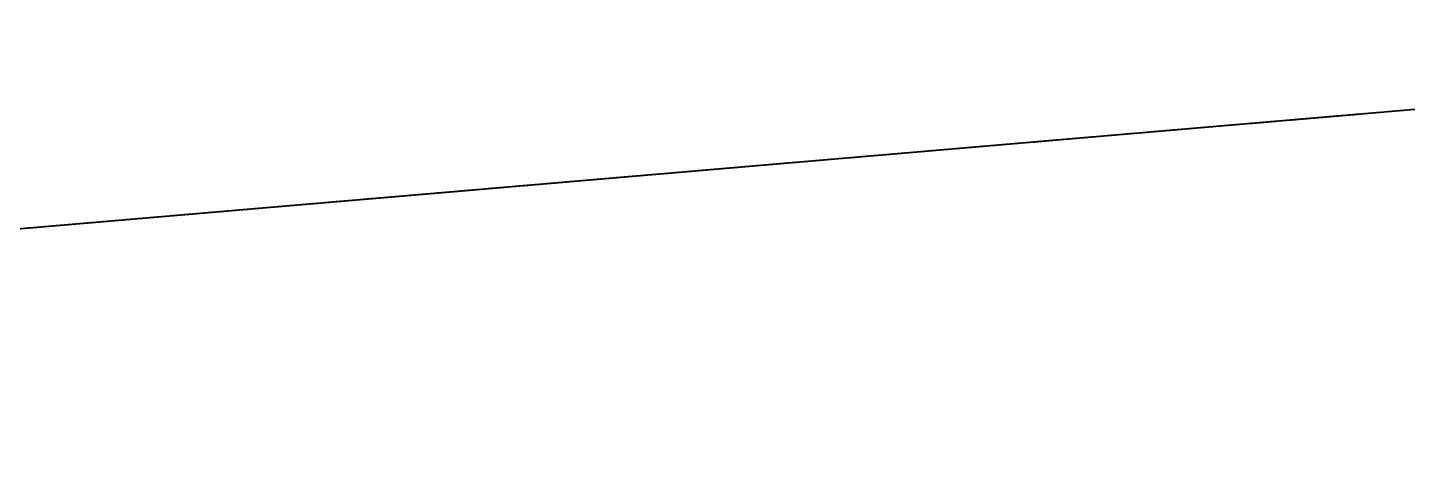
# Model space of a CAD drawing. Header units: millimetres. Extents: x 235072 to 246269, y 20126 to 21085.
# Drawn here: x 243419 to 244653, y 20643 to 21020 of the extents above; entities that cross this region are included whole.
import ezdxf

# ---------------------------------------------------------------- set-up
doc = ezdxf.new("R2010")
doc.units = ezdxf.units.MM
doc.header["$MEASUREMENT"] = 0
doc.linetypes.add('CENTER2', pattern=[1.125, 0.75, -0.125, 0.125, -0.125])
doc.linetypes.add('HIDDEN2', pattern=[0.1875, 0.125, -0.0625])
for name, color, linetype in [('Section 3-150-SL-B4-094', 14, 'Continuous'), ('Section 3-150-SL-B4-095', 14, 'Continuous'), ('Section 3-150-SL-B4-216', 85, 'Continuous'), ('Section 3-300-CEN-D3-231', 70, 'Continuous'), ('Section 3-300-FA-D4-030', 50, 'Continuous'), ('Section 3-300-FA-D4-234', 50, 'Continuous'), ('Section 3-A-FLOR', 192, 'Continuous'), ('Section 3-CENTER', 1, 'CENTER2'), ('Section 3-HIDDEN', 7, 'HIDDEN2'), ('Section 3-RE', 5, 'Continuous')]:
    doc.layers.add(name, color=color, linetype=linetype)

# ---------------------------------------------------------------- blocks, each defined once
blk = doc.blocks.new('*U176')
at = {"layer": 'Section 3-300-CEN-D3-231', "color": 0, "linetype": 'ByBlock', "lineweight": -2}
for p in [(242827.3, 20790.5, 24504.9), (244097.6, 20899.3, 24346.9)]:
    blk.add_line(p, (244097.3, 20899.2, 24506.7), dxfattribs=at)
at = {"layer": 'Section 3-HIDDEN'}
for p, q in [((244097.6, 20899.3, 24344.8), (241108.9, 20643.4, 24340.5)), ((241109.1, 20643.4, 24178.6), (244097.8, 20899.3, 24182.8)), ((244097.3, 20899.2, 24506.7), (244097.6, 20899.3, 24346.9))]:
    blk.add_line(p, q, dxfattribs=at)
blk = doc.blocks.new('*U188')
at = {"layer": 'Section 3-HIDDEN'}
for p, q in [((241519.6, 20678.5, 24397.7), (243557.2, 20853, 24397.7)), ((243557.2, 20853, 24288.1), (241519.6, 20678.5, 24288.1)), ((243557.2, 20853, 24397.7), (243557.2, 20853, 24178.6)), ((242690.8, 20778.8, 24178.6), (242723.6, 20781.6, 24178.6)), ((241519.6, 20678.5, 24178.6), (241519.6, 20678.5, 24397.7))]:
    blk.add_line(p, q, dxfattribs=at)
blk = doc.blocks.new('*U247')
at = {"layer": 'Section 3-150-SL-B4-216', "color": 0, "linetype": 'ByBlock', "lineweight": -2}
for p, q in [((242942.8, 20800.4, 24082.6), (244521.7, 20935.6, 24082.6)), ((242942.8, 20800.4, 24022.2), (244521.7, 20935.6, 24022.2)), ((242521.6, 20764.3, 24082.6), (242909.5, 20797.5, 24082.6)), ((242521.6, 20764.3, 24022.2), (242909.5, 20797.5, 24022.2))]:
    blk.add_line(p, q, dxfattribs=at)
at = {"layer": 'Section 3-CENTER'}
for p, q in [((244521.7, 20935.6, 24052.4), (242942.8, 20800.4, 24052.4)), ((242909.5, 20797.5, 24052.4), (242521.6, 20764.3, 24052.4))]:
    blk.add_line(p, q, dxfattribs=at)
at = {"layer": 'Section 3-HIDDEN'}
for p, q in [((244540.7, 20937.2, 24052.4), (244521.7, 20935.6, 24052.4)), ((242909.5, 20797.5, 24082.6), (242942.8, 20800.4, 24082.6)), ((242909.5, 20797.5, 24022.2), (242942.8, 20800.4, 24022.2)), ((242942.8, 20800.4, 24052.4), (242909.5, 20797.5, 24052.4)), ((242521.6, 20764.3, 24052.4), (242510.5, 20763.4, 24052.4))]:
    blk.add_line(p, q, dxfattribs=at)
blk = doc.blocks.new('*U262')
at = {"layer": 'Section 3-150-SL-B4-216', "color": 0, "linetype": 'ByBlock', "lineweight": -2}
for p, q in [((245513.3, 21020.5, 24346.9), (242827, 20790.5, 24346.9)), ((245377.5, 21008.8, 24178.6), (242956.2, 20801.5, 24178.6))]:
    blk.add_line(p, q, dxfattribs=at)
at = {"layer": 'Section 3-HIDDEN'}
blk.add_line((242723.6, 20781.6, 24262.7), (245296.3, 21001.9, 24262.7), dxfattribs=at)
blk = doc.blocks.new('*U275')
at = {"layer": 'Section 3-A-FLOR', "color": 0, "linetype": 'ByBlock', "lineweight": -2}
for p, q in [((243589.7, 20855.8, 21625), (242792.6, 20787.5, 21625)), ((243589.7, 20855.8, 22000), (242792.6, 20787.5, 22000)), ((243589.7, 20855.8, 21625), (243589.7, 20855.8, 22000)), ((242792.1, 20787.5, 22000), (242792.1, 20787.5, 22000)), ((242792.1, 20787.5, 22000), (242792.3, 20787.5, 22000)), ((242792.5, 20787.5, 22000), (242792.6, 20787.5, 22000)), ((242792.6, 20787.5, 22000), (242792.6, 20787.5, 21625))]:
    blk.add_line(p, q, dxfattribs=at)
blk = doc.blocks.new('*U291')
at = {"layer": 'Section 3-RE', "color": 0, "linetype": 'ByBlock', "lineweight": -2}
for p, q in [((242989.9, 20804.4, 24265.9), (245296.3, 21001.9, 24265.9)), ((242989.9, 20804.4, 24205.6), (245296.3, 21001.9, 24205.6)), ((245296.3, 21001.9, 24265.9), (245296.3, 21001.9, 24205.6)), ((242989.9, 20804.4, 24205.6), (242989.9, 20804.4, 24265.9))]:
    blk.add_line(p, q, dxfattribs=at)
blk = doc.blocks.new('*U300')
at = {"layer": 'Section 3-150-SL-B4-094', "color": 0, "linetype": 'ByBlock', "lineweight": -2}
for p, q in [((243421.3, 20841.4, 22596.2), (243417.1, 20841, 22595.5)), ((243421.3, 20841.4, 22764.5), (243417.1, 20841, 22765.2)), ((243421.3, 20841.4, 22596.2), (243421.3, 20841.4, 22764.5))]:
    blk.add_line(p, q, dxfattribs=at)
at = {"layer": 'Section 3-CENTER'}
blk.add_line((243417.1, 20841, 22680.3), (243421.3, 20841.4, 22680.3), dxfattribs=at)
at = {"layer": 'Section 3-HIDDEN'}
for p, q in [((243356.5, 20835.8, 22680.3), (243417.1, 20841, 22680.3)), ((243356.5, 20835.8, 22764.5), (243373.4, 20837.3, 22764.5)), ((243356.5, 20835.8, 22596.2), (243373.4, 20837.3, 22596.2)), ((243356.5, 20835.8, 22820.3), (243373.4, 20837.3, 22820.3)), ((243356.5, 20835.8, 22540.3), (243373.4, 20837.3, 22540.3)), ((243356.5, 20835.8, 22820.3), (243356.5, 20835.8, 22540.3)), ((243417.1, 20841, 22595.5), (243373.4, 20837.3, 22588.3)), ((243417.1, 20841, 22765.2), (243373.4, 20837.3, 22772.3)), ((243373.4, 20837.3, 22540.3), (243373.4, 20837.3, 22820.3))]:
    blk.add_line(p, q, dxfattribs=at)
blk = doc.blocks.new('*U302')
at = {"layer": 'Section 3-300-FA-D4-030', "color": 0, "linetype": 'ByBlock', "lineweight": -2}
for p, q in [((243650.5, 20861, 24120), (243818.2, 20875.3, 24120)), ((243818.2, 20875.3, 24178.6), (243818.2, 20875.3, 24120)), ((243650.5, 20861, 24178.6), (243650.5, 20861, 24120))]:
    blk.add_line(p, q, dxfattribs=at)
at = {"layer": 'Section 3-HIDDEN'}
for p, q in [((243911.5, 20883.3, 24397.7), (243557.2, 20853, 24397.7)), ((243557.2, 20853, 24288.1), (243911.5, 20883.3, 24288.1)), ((243734.4, 20868.2, 24120), (243734.4, 20868.2, 24288.1)), ((243557.2, 20853, 24397.7), (243557.2, 20853, 24178.6))]:
    blk.add_line(p, q, dxfattribs=at)
for points, knots in [([(243650.5, 20861, 24178.6), (243650.5, 20861, 24178.6), (243650.7, 20861, 24178.7), (243651.2, 20861, 24179.1), (243651.6, 20861.1, 24179.5), (243652.8, 20861.2, 24180.3), (243653.5, 20861.2, 24180.8), (243655.1, 20861.4, 24182.1), (243656.1, 20861.5, 24182.8), (243658.3, 20861.6, 24184.5), (243659.5, 20861.8, 24185.4), (243662.2, 20862, 24187.3), (243663.6, 20862.1, 24188.3), (243666.6, 20862.4, 24190.5), (243668.2, 20862.5, 24191.6), (243671.6, 20862.8, 24193.8), (243673.3, 20862.9, 24195), (243676.9, 20863.2, 24197.3), (243678.8, 20863.4, 24198.6), (243682.9, 20863.8, 24201), (243685, 20863.9, 24202.3), (243689.5, 20864.3, 24204.8), (243691.8, 20864.5, 24206), (243696.6, 20864.9, 24208.4), (243699.1, 20865.1, 24209.6), (243704.1, 20865.6, 24211.7), (243706.7, 20865.8, 24212.8), (243712.1, 20866.3, 24214.6), (243714.8, 20866.5, 24215.3), (243720.3, 20867, 24216.6), (243723.1, 20867.2, 24217.1), (243728.7, 20867.7, 24217.8), (243731.5, 20867.9, 24218), (243734.4, 20868.2, 24218)], [404.225433, 404.225433, 404.225433, 404.225433, 412.543584, 412.543584, 420.861735, 420.861735, 429.179886, 429.179886, 437.498037, 437.498037, 445.816188, 445.816188, 454.134339, 454.134339, 462.45249, 462.45249, 470.770641, 470.770641, 479.295216, 479.295216, 487.819792, 487.819792, 496.344367, 496.344367, 504.868943, 504.868943, 513.393518, 513.393518, 521.918094, 521.918094, 530.442669, 530.442669, 538.967244, 538.967244, 538.967244, 538.967244]), ([(243734.4, 20868.2, 24218), (243737.2, 20868.4, 24218), (243740, 20868.6, 24217.8), (243745.6, 20869.1, 24217.1), (243748.4, 20869.4, 24216.6), (243753.9, 20869.8, 24215.3), (243756.6, 20870.1, 24214.6), (243762, 20870.5, 24212.8), (243764.6, 20870.7, 24211.7), (243769.6, 20871.2, 24209.6), (243772.1, 20871.4, 24208.4), (243776.9, 20871.8, 24206), (243779.2, 20872, 24204.8), (243783.7, 20872.4, 24202.3), (243785.8, 20872.6, 24201), (243789.9, 20872.9, 24198.6), (243791.8, 20873.1, 24197.3), (243795.4, 20873.4, 24195), (243797.1, 20873.5, 24193.8), (243800.5, 20873.8, 24191.6), (243802.1, 20874, 24190.5), (243805.1, 20874.2, 24188.3), (243806.6, 20874.3, 24187.3), (243809.2, 20874.6, 24185.4), (243810.4, 20874.7, 24184.5), (243812.6, 20874.9, 24182.8), (243813.6, 20874.9, 24182.1), (243815.2, 20875.1, 24180.8), (243815.9, 20875.1, 24180.3), (243817.1, 20875.2, 24179.5), (243817.5, 20875.3, 24179.1), (243818, 20875.3, 24178.7), (243818.2, 20875.3, 24178.6), (243818.2, 20875.3, 24178.6)], [0, 0, 0, 0, 8.524575, 8.524575, 17.049151, 17.049151, 25.573726, 25.573726, 34.098302, 34.098302, 42.622877, 42.622877, 51.147453, 51.147453, 59.672028, 59.672028, 68.196604, 68.196604, 76.514754, 76.514754, 84.832905, 84.832905, 93.151056, 93.151056, 101.469207, 101.469207, 109.787358, 109.787358, 118.105509, 118.105509, 126.42366, 126.42366, 134.741811, 134.741811, 134.741811, 134.741811])]:
    blk.add_open_spline(points, degree=3, knots=knots, dxfattribs=at)
blk = doc.blocks.new('*U303')
at = {"layer": 'Section 3-300-FA-D4-234', "color": 0, "linetype": 'ByBlock', "lineweight": -2}
for p, q in [((243650.5, 20861, 24120), (243818.2, 20875.3, 24120)), ((243818.2, 20875.3, 24178.6), (243818.2, 20875.3, 24120)), ((243650.5, 20861, 24178.6), (243650.5, 20861, 24120))]:
    blk.add_line(p, q, dxfattribs=at)
at = {"layer": 'Section 3-HIDDEN'}
for p, q in [((243911.5, 20883.3, 24397.7), (243557.2, 20853, 24397.7)), ((243557.2, 20853, 24288.1), (243911.5, 20883.3, 24288.1)), ((243734.4, 20868.2, 24120), (243734.4, 20868.2, 24288.1)), ((243557.2, 20853, 24397.7), (243557.2, 20853, 24178.6))]:
    blk.add_line(p, q, dxfattribs=at)
for points, knots in [([(243650.5, 20861, 24178.6), (243650.5, 20861, 24178.6), (243650.7, 20861, 24178.7), (243651.2, 20861, 24179.1), (243651.6, 20861.1, 24179.5), (243652.8, 20861.2, 24180.3), (243653.5, 20861.2, 24180.8), (243655.1, 20861.4, 24182.1), (243656.1, 20861.5, 24182.8), (243658.3, 20861.6, 24184.5), (243659.5, 20861.8, 24185.4), (243662.2, 20862, 24187.3), (243663.6, 20862.1, 24188.3), (243666.6, 20862.4, 24190.5), (243668.2, 20862.5, 24191.6), (243671.6, 20862.8, 24193.8), (243673.3, 20862.9, 24195), (243676.9, 20863.2, 24197.3), (243678.8, 20863.4, 24198.6), (243682.9, 20863.8, 24201), (243685, 20863.9, 24202.3), (243689.5, 20864.3, 24204.8), (243691.8, 20864.5, 24206), (243696.6, 20864.9, 24208.4), (243699.1, 20865.1, 24209.6), (243704.1, 20865.6, 24211.7), (243706.7, 20865.8, 24212.8), (243712.1, 20866.3, 24214.6), (243714.8, 20866.5, 24215.3), (243720.3, 20867, 24216.6), (243723.1, 20867.2, 24217.1), (243728.7, 20867.7, 24217.8), (243731.5, 20867.9, 24218), (243734.4, 20868.2, 24218)], [404.225433, 404.225433, 404.225433, 404.225433, 412.543584, 412.543584, 420.861735, 420.861735, 429.179886, 429.179886, 437.498037, 437.498037, 445.816188, 445.816188, 454.134339, 454.134339, 462.45249, 462.45249, 470.770641, 470.770641, 479.295216, 479.295216, 487.819792, 487.819792, 496.344367, 496.344367, 504.868943, 504.868943, 513.393518, 513.393518, 521.918094, 521.918094, 530.442669, 530.442669, 538.967244, 538.967244, 538.967244, 538.967244]), ([(243734.4, 20868.2, 24218), (243737.2, 20868.4, 24218), (243740, 20868.6, 24217.8), (243745.6, 20869.1, 24217.1), (243748.4, 20869.4, 24216.6), (243753.9, 20869.8, 24215.3), (243756.6, 20870.1, 24214.6), (243762, 20870.5, 24212.8), (243764.6, 20870.7, 24211.7), (243769.6, 20871.2, 24209.6), (243772.1, 20871.4, 24208.4), (243776.9, 20871.8, 24206), (243779.2, 20872, 24204.8), (243783.7, 20872.4, 24202.3), (243785.8, 20872.6, 24201), (243789.9, 20872.9, 24198.6), (243791.8, 20873.1, 24197.3), (243795.4, 20873.4, 24195), (243797.1, 20873.5, 24193.8), (243800.5, 20873.8, 24191.6), (243802.1, 20874, 24190.5), (243805.1, 20874.2, 24188.3), (243806.6, 20874.3, 24187.3), (243809.2, 20874.6, 24185.4), (243810.4, 20874.7, 24184.5), (243812.6, 20874.9, 24182.8), (243813.6, 20874.9, 24182.1), (243815.2, 20875.1, 24180.8), (243815.9, 20875.1, 24180.3), (243817.1, 20875.2, 24179.5), (243817.5, 20875.3, 24179.1), (243818, 20875.3, 24178.7), (243818.2, 20875.3, 24178.6), (243818.2, 20875.3, 24178.6)], [0, 0, 0, 0, 8.524575, 8.524575, 17.049151, 17.049151, 25.573726, 25.573726, 34.098302, 34.098302, 42.622877, 42.622877, 51.147453, 51.147453, 59.672028, 59.672028, 68.196604, 68.196604, 76.514754, 76.514754, 84.832905, 84.832905, 93.151056, 93.151056, 101.469207, 101.469207, 109.787358, 109.787358, 118.105509, 118.105509, 126.42366, 126.42366, 134.741811, 134.741811, 134.741811, 134.741811])]:
    blk.add_open_spline(points, degree=3, knots=knots, dxfattribs=at)
blk = doc.blocks.new('*U304')
at = {"layer": 'Section 3-300-FA-D4-234', "color": 0, "linetype": 'ByBlock', "lineweight": -2}
for p, q in [((243818.2, 20875.3, 24120), (243650.5, 20861, 24120)), ((243818.2, 20875.3, 24120), (243818.2, 20875.3, 24082.6)), ((243650.5, 20861, 24120), (243650.5, 20861, 24082.6))]:
    blk.add_line(p, q, dxfattribs=at)
at = {"layer": 'Section 3-CENTER'}
blk.add_line((243734.4, 20868.2, 24120), (243734.4, 20868.2, 24082.6), dxfattribs=at)
at = {"layer": 'Section 3-HIDDEN'}
for p, q in [((243650.5, 20861, 24063.7), (243818.2, 20875.3, 24063.7)), ((243659.8, 20861.8, 24048.6), (243808.9, 20874.5, 24048.6)), ((243734.4, 20868.2, 24082.6), (243734.4, 20868.2, 24031.1)), ((243818.2, 20875.3, 24082.6), (243818.2, 20875.3, 24063.7)), ((243650.5, 20861, 24082.6), (243650.5, 20861, 24063.7))]:
    blk.add_line(p, q, dxfattribs=at)
at = {"layer": 'Section 3-HIDDEN', "extrusion": (-0.085306, 0.996355, -8.83001e-31)}
blk.add_arc((-244626.1, 24199.4), 168.3, 243.6122, 296.3878, dxfattribs=at)
at = {"layer": 'Section 3-HIDDEN', "extrusion": (-0.085306, 0.996355, -4.02026e-30)}
blk.add_arc((-244693.4, 24063.7), 16.8, 180, 243.6122, dxfattribs=at)
at = {"layer": 'Section 3-HIDDEN', "extrusion": (-0.085306, 0.996355, 1.67022e-30)}
blk.add_arc((-244558.8, 24063.7), 16.8, 296.3878, 360, dxfattribs=at)
blk = doc.blocks.new('*U305')
at = {"layer": 'Section 3-300-FA-D4-234', "color": 0, "linetype": 'ByBlock', "lineweight": -2}
for p, q in [((243752.4, 20869.7, 24010.4), (243716.2, 20866.6, 24010.4)), ((243716.2, 20866.6, 23997.7), (243752.4, 20869.7, 23997.7)), ((243751, 20869.6, 24022.2), (243751, 20869.6, 24010.4)), ((243752.5, 20869.7, 24010.4), (243752.4, 20869.7, 24010.4)), ((243752.4, 20869.7, 23997.7), (243752.5, 20869.7, 23997.7)), ((243752.5, 20869.7, 24010.4), (243752.5, 20869.7, 23997.7)), ((243716.2, 20866.6, 24010.4), (243716.2, 20866.6, 23997.7)), ((243717.7, 20866.7, 24022.2), (243717.7, 20866.7, 24010.4))]:
    blk.add_line(p, q, dxfattribs=at)
at = {"layer": 'Section 3-CENTER'}
blk.add_line((243734.4, 20868.2, 24022.2), (243734.4, 20868.2, 24010.4), dxfattribs=at)
at = {"layer": 'Section 3-HIDDEN'}
for p, q in [((243717.7, 20866.7, 24022.4), (243750.9, 20869.6, 24022.4)), ((243736.5, 20868.3, 24031.1), (243732.2, 20868, 24031.1)), ((243734.4, 20868.2, 24115.2), (243734.4, 20868.2, 24022.2)), ((243750.9, 20869.6, 24022.4), (243751, 20869.6, 24022.4)), ((243751, 20869.6, 24022.4), (243751, 20869.6, 24022.2)), ((243751.1, 20869.6, 24032.7), (243751.1, 20869.6, 24024.2)), ((243717.6, 20866.7, 24032.7), (243717.6, 20866.7, 24024.2)), ((243717.7, 20866.7, 24022.4), (243717.7, 20866.7, 24022.2))]:
    blk.add_line(p, q, dxfattribs=at)
at = {"layer": 'Section 3-HIDDEN', "extrusion": (-0.085306, 0.996355, 2.58238e-28)}
blk.add_arc((-244651.5, 24022.4), 8.7, 0, 5.1121, dxfattribs=at)
at = {"layer": 'Section 3-HIDDEN', "extrusion": (-0.085306, 0.996355, -5.74069e-28)}
blk.add_arc((-244600.7, 24022.4), 8.7, 174.8879, 180, dxfattribs=at)
at = {"layer": 'Section 3-HIDDEN'}
for points, knots in [([(243732.2, 20868, 24031.1), (243731.7, 20867.9, 24031.1), (243731.2, 20867.9, 24031.1), (243730.1, 20867.8, 24031.1), (243729.6, 20867.8, 24031.1), (243728.2, 20867.6, 24031.2), (243727.2, 20867.5, 24031.2), (243725.5, 20867.4, 24031.4), (243724.6, 20867.3, 24031.4), (243723.2, 20867.2, 24031.6), (243722.5, 20867.1, 24031.7), (243721.1, 20867, 24031.9), (243720.3, 20867, 24032), (243719.1, 20866.9, 24032.3), (243718.6, 20866.8, 24032.4), (243718, 20866.8, 24032.6), (243717.8, 20866.7, 24032.6), (243717.6, 20866.7, 24032.7), (243717.6, 20866.7, 24032.8), (243717.9, 20866.8, 24032.8), (243718.1, 20866.8, 24032.7), (243718.8, 20866.8, 24032.7), (243719.2, 20866.9, 24032.6), (243720.3, 20867, 24032.4), (243720.9, 20867, 24032.4), (243722.4, 20867.1, 24032.1), (243723.2, 20867.2, 24032), (243724.9, 20867.3, 24031.8), (243725.7, 20867.4, 24031.7), (243727.5, 20867.6, 24031.5), (243728.6, 20867.7, 24031.4), (243730.2, 20867.8, 24031.3), (243730.7, 20867.8, 24031.3), (243731.8, 20867.9, 24031.2), (243732.4, 20868, 24031.2), (243733.6, 20868.1, 24031.1), (243734.2, 20868.1, 24031.1), (243735.3, 20868.2, 24031.1), (243735.9, 20868.3, 24031.1), (243736.5, 20868.3, 24031.1)], [32.134725, 32.134725, 32.134725, 32.134725, 33.692344, 33.692344, 35.249962, 35.249962, 38.365199, 38.365199, 41.480436, 41.480436, 44.595672, 44.595672, 49.514117, 49.514117, 54.432561, 54.432561, 59.351006, 59.351006, 64.26945, 64.26945, 68.758533, 68.758533, 73.247615, 73.247615, 77.736697, 77.736697, 82.225779, 82.225779, 85.782009, 85.782009, 89.338239, 89.338239, 91.116354, 91.116354, 92.894469, 92.894469, 94.672584, 94.672584, 96.450699, 96.450699, 96.450699, 96.450699]), ([(243717.8, 20866.7, 24022.4), (243717.8, 20866.7, 24022.4), (243717.8, 20866.7, 24022.4), (243717.6, 20866.7, 24023.3), (243717.6, 20866.7, 24024.2), (243717.8, 20866.7, 24026.1), (243718, 20866.8, 24027), (243718.8, 20866.8, 24028.4), (243719.2, 20866.9, 24028.9), (243720.3, 20867, 24029.8), (243721, 20867, 24030.2), (243722.4, 20867.1, 24030.6), (243723, 20867.2, 24030.7), (243724.2, 20867.3, 24030.9), (243724.8, 20867.3, 24030.9), (243726.3, 20867.5, 24031), (243727.2, 20867.5, 24031.1), (243729.4, 20867.7, 24031.1), (243730.8, 20867.9, 24031.1), (243732.2, 20868, 24031.1)], [-70.187108, -70.187108, -70.187108, -70.187108, -70.17842, -70.17842, -64.405906, -64.405906, -57.898209, -57.898209, -53.109776, -53.109776, -48.159818, -48.159818, -45.313211, -45.313211, -42.479845, -42.479845, -39.447553, -39.447553, -35.08921, -35.08921, -35.08921, -35.08921]), ([(243736.5, 20868.3, 24031.1), (243735.1, 20868.2, 24031.1), (243733.6, 20868.1, 24031.1), (243731.3, 20867.9, 24031.1), (243730.4, 20867.8, 24031), (243728.7, 20867.7, 24030.9), (243727.9, 20867.6, 24030.9), (243726.5, 20867.5, 24030.7), (243725.8, 20867.4, 24030.6), (243724.1, 20867.3, 24030.2), (243723.1, 20867.2, 24029.8), (243721.5, 20867.1, 24028.9), (243720.9, 20867, 24028.4), (243719.5, 20866.9, 24027), (243719, 20866.8, 24026.1), (243718.2, 20866.8, 24024.2), (243717.9, 20866.8, 24023.3), (243717.8, 20866.7, 24022.4), (243717.8, 20866.7, 24022.4), (243717.8, 20866.7, 24022.4)], [-35.089219, -35.089219, -35.089219, -35.089219, -30.730875, -30.730875, -27.698582, -27.698582, -24.865215, -24.865215, -22.018608, -22.018608, -17.068648, -17.068648, -12.280215, -12.280215, -5.772515, -5.772515, 0, 0, 0.008688, 0.008688, 0.008688, 0.008688]), ([(243736.5, 20868.3, 24031.1), (243737, 20868.4, 24031.1), (243737.5, 20868.4, 24031.1), (243738.6, 20868.5, 24031.1), (243739.1, 20868.6, 24031.1), (243740.5, 20868.7, 24031.2), (243741.5, 20868.8, 24031.2), (243743.3, 20868.9, 24031.4), (243744.1, 20869, 24031.4), (243745.5, 20869.1, 24031.6), (243746.2, 20869.2, 24031.7), (243747.6, 20869.3, 24031.9), (243748.4, 20869.4, 24032), (243749.6, 20869.5, 24032.3), (243750.1, 20869.5, 24032.4), (243750.7, 20869.6, 24032.6), (243750.9, 20869.6, 24032.6), (243751.1, 20869.6, 24032.7), (243751.1, 20869.6, 24032.8), (243750.9, 20869.6, 24032.8), (243750.8, 20869.6, 24032.8), (243750.5, 20869.5, 24032.7), (243749.8, 20869.5, 24032.6), (243749.3, 20869.4, 24032.6), (243748, 20869.3, 24032.4), (243747.3, 20869.3, 24032.3), (243745.5, 20869.1, 24032), (243744.5, 20869, 24031.9), (243742.7, 20868.9, 24031.7), (243742, 20868.8, 24031.6), (243740.3, 20868.7, 24031.4), (243739.3, 20868.6, 24031.4), (243737.4, 20868.4, 24031.2), (243736.4, 20868.3, 24031.2), (243734.8, 20868.2, 24031.1), (243734.3, 20868.2, 24031.1), (243733.2, 20868.1, 24031.1), (243732.7, 20868, 24031.1), (243732.2, 20868, 24031.1)], [96.450699, 96.450699, 96.450699, 96.450699, 98.008317, 98.008317, 99.565936, 99.565936, 102.681173, 102.681173, 105.796409, 105.796409, 108.911646, 108.911646, 113.830091, 113.830091, 118.748535, 118.748535, 123.66698, 123.66698, 128.585424, 128.585424, 128.585424, 133.503869, 133.503869, 138.422313, 138.422313, 143.340757, 143.340757, 148.259202, 148.259202, 151.374439, 151.374439, 154.489676, 154.489676, 157.604912, 157.604912, 159.162531, 159.162531, 160.720149, 160.720149, 160.720149, 160.720149]), ([(243732.2, 20868, 24031.1), (243733.6, 20868.1, 24031.1), (243735.1, 20868.2, 24031.1), (243737.4, 20868.4, 24031.1), (243738.3, 20868.5, 24031), (243740, 20868.6, 24030.9), (243740.8, 20868.7, 24030.9), (243742.2, 20868.8, 24030.7), (243742.9, 20868.9, 24030.6), (243744.6, 20869, 24030.2), (243745.6, 20869.1, 24029.8), (243747.2, 20869.3, 24028.9), (243747.8, 20869.3, 24028.4), (243749.2, 20869.4, 24027), (243749.7, 20869.5, 24026.1), (243750.5, 20869.5, 24024.2), (243750.8, 20869.6, 24023.3), (243750.9, 20869.6, 24022.4), (243750.9, 20869.6, 24022.4), (243750.9, 20869.6, 24022.4)], [-35.08921, -35.08921, -35.08921, -35.08921, -30.730868, -30.730868, -27.698576, -27.698576, -24.86521, -24.86521, -22.018603, -22.018603, -17.068645, -17.068645, -12.280212, -12.280212, -5.772514, -5.772514, 0, 0, 0.008688, 0.008688, 0.008688, 0.008688]), ([(243750.9, 20869.6, 24022.4), (243750.9, 20869.6, 24022.4), (243750.9, 20869.6, 24022.4), (243751.1, 20869.6, 24023.3), (243751.1, 20869.6, 24024.2), (243750.9, 20869.6, 24026.1), (243750.7, 20869.6, 24027), (243749.9, 20869.5, 24028.4), (243749.5, 20869.5, 24028.9), (243748.4, 20869.4, 24029.8), (243747.7, 20869.3, 24030.2), (243746.3, 20869.2, 24030.6), (243745.8, 20869.1, 24030.7), (243744.5, 20869, 24030.9), (243743.9, 20869, 24030.9), (243742.4, 20868.8, 24031), (243741.5, 20868.8, 24031.1), (243739.3, 20868.6, 24031.1), (243738, 20868.5, 24031.1), (243736.5, 20868.3, 24031.1)], [-70.187125, -70.187125, -70.187125, -70.187125, -70.178437, -70.178437, -64.405922, -64.405922, -57.898222, -57.898222, -53.109789, -53.109789, -48.159829, -48.159829, -45.313222, -45.313222, -42.479855, -42.479855, -39.447562, -39.447562, -35.089219, -35.089219, -35.089219, -35.089219])]:
    blk.add_open_spline(points, degree=3, knots=knots, dxfattribs=at)
blk = doc.blocks.new('*U306')
at = {"layer": 'Section 3-300-FA-D4-030', "color": 0, "linetype": 'ByBlock', "lineweight": -2}
for p, q in [((243911.5, 20883.3, 24178.6), (243962.3, 20887.7, 24167.6)), ((243911.5, 20883.3, 24178.6), (243911.5, 20883.3, 24178.6)), ((243981.3, 20889.3, 24120.6), (243962.3, 20887.7, 24120.6)), ((243962.3, 20887.7, 24178.6), (243962.3, 20887.7, 24120.6)), ((243981.3, 20889.3, 24120.6), (243981.3, 20889.3, 24178.6))]:
    blk.add_line(p, q, dxfattribs=at)
at = {"layer": 'Section 3-HIDDEN'}
for p, q in [((243981.3, 20889.3, 24288.1), (243911.5, 20883.3, 24288.1)), ((243911.5, 20883.3, 24397.7), (243962.3, 20887.7, 24408.6)), ((243911.5, 20883.3, 24397.7), (243911.5, 20883.3, 24178.6)), ((243981.3, 20889.3, 24178.6), (243962.3, 20887.7, 24178.6)), ((243981.3, 20889.3, 24397.7), (243962.3, 20887.7, 24397.7)), ((243981.3, 20889.3, 24455.6), (243962.3, 20887.7, 24455.6)), ((243962.3, 20887.7, 24455.6), (243962.3, 20887.7, 24178.6)), ((243981.3, 20889.3, 24178.6), (243981.3, 20889.3, 24455.6))]:
    blk.add_line(p, q, dxfattribs=at)
blk = doc.blocks.new('*U307')
at = {"layer": 'Section 3-300-FA-D4-030', "color": 0, "linetype": 'ByBlock', "lineweight": -2}
for p, q in [((243981.3, 20889.3, 24120.6), (243984.2, 20889.6, 24120.6)), ((243981.3, 20889.3, 24178.6), (243981.3, 20889.3, 24120.6)), ((243984.2, 20889.6, 24120.6), (243984.2, 20889.6, 24178.6))]:
    blk.add_line(p, q, dxfattribs=at)
at = {"layer": 'Section 3-HIDDEN'}
for p, q in [((243981.3, 20889.3, 24397.7), (243984.2, 20889.6, 24397.7)), ((243981.3, 20889.3, 24178.6), (243984.2, 20889.6, 24178.6)), ((243981.3, 20889.3, 24455.6), (243984.2, 20889.6, 24455.6)), ((243981.3, 20889.3, 24455.6), (243981.3, 20889.3, 24178.6)), ((243984.2, 20889.6, 24178.6), (243984.2, 20889.6, 24455.6))]:
    blk.add_line(p, q, dxfattribs=at)
blk = doc.blocks.new('*U308')
at = {"layer": 'Section 3-300-FA-D4-030', "color": 0, "linetype": 'ByBlock', "lineweight": -2}
for p, q in [((244054, 20895.5, 24178.6), (244003.2, 20891.2, 24167.6)), ((244054, 20895.5, 24178.6), (244054, 20895.5, 24178.6)), ((243984.2, 20889.6, 24120.6), (244003.2, 20891.2, 24120.6)), ((243984.2, 20889.6, 24178.6), (243984.2, 20889.6, 24120.6)), ((244003.2, 20891.2, 24120.6), (244003.2, 20891.2, 24178.6))]:
    blk.add_line(p, q, dxfattribs=at)
at = {"layer": 'Section 3-HIDDEN'}
for p, q in [((243984.2, 20889.6, 24288.1), (244054, 20895.5, 24288.1)), ((244054, 20895.5, 24397.7), (244003.2, 20891.2, 24408.6)), ((244054, 20895.5, 24178.6), (244054, 20895.5, 24397.7)), ((243984.2, 20889.6, 24397.7), (244003.2, 20891.2, 24397.7)), ((243984.2, 20889.6, 24178.6), (244003.2, 20891.2, 24178.6)), ((243984.2, 20889.6, 24455.6), (244003.2, 20891.2, 24455.6)), ((243984.2, 20889.6, 24455.6), (243984.2, 20889.6, 24178.6)), ((244003.2, 20891.2, 24178.6), (244003.2, 20891.2, 24455.6))]:
    blk.add_line(p, q, dxfattribs=at)
blk = doc.blocks.new('*U309')
at = {"layer": 'Section 3-300-FA-D4-030', "color": 0, "linetype": 'ByBlock', "lineweight": -2}
for p, q in [((244448, 20929.3, 24397.7), (244871.8, 20965.5, 24397.7)), ((244871.8, 20965.5, 24397.7), (244871.8, 20965.5, 24346.9)), ((244097.5, 20899.3, 24397.7), (244097.6, 20899.3, 24397.7))]:
    blk.add_line(p, q, dxfattribs=at)
at = {"layer": 'Section 3-HIDDEN'}
for p, q in [((244871.8, 20965.5, 24288.1), (244054, 20895.5, 24288.1)), ((244871.8, 20965.5, 24346.9), (244871.8, 20965.5, 24178.6)), ((244097.6, 20899.3, 24397.7), (244448, 20929.3, 24397.7)), ((244054, 20895.5, 24397.7), (244097.5, 20899.3, 24397.7))]:
    blk.add_line(p, q, dxfattribs=at)
blk = doc.blocks.new('*U310')
at = {"layer": 'Section 3-300-CEN-D3-231', "color": 0, "linetype": 'ByBlock', "lineweight": -2}
for p, q in [((244307.5, 20917.2, 24095.6), (244390.2, 20924.3, 24178.6)), ((244097.6, 20899.3, 24506.7), (244097.6, 20899.3, 24346.9))]:
    blk.add_line(p, q, dxfattribs=at)
at = {"layer": 'Section 3-300-CEN-D3-231', "color": 0, "linetype": 'ByBlock', "lineweight": -2, "extrusion": (-0.085306, 0.996355, -1.8162e-31)}
blk.add_arc((-244990.6, 23884.8), 621.8, 90, 132.0126, dxfattribs=at)
at = {"layer": 'Section 3-300-CEN-D3-231', "color": 0, "linetype": 'ByBlock', "lineweight": -2, "extrusion": (0.085306, -0.996355, 0)}
blk.add_arc((244990.6, 23884.8), 298, 45, 80.3255, dxfattribs=at)
at = {"layer": 'Section 3-HIDDEN'}
for p, q in [((244390.2, 20924.3, 24178.6), (244535.7, 20936.8, 24324.5)), ((244421.6, 20927, 24210), (244287.4, 20915.5, 24344.8)), ((244097.6, 20899.3, 24344.8), (244287.4, 20915.5, 24344.8)), ((244097.6, 20899.3, 24346.9), (244097.6, 20899.3, 24182.8))]:
    blk.add_line(p, q, dxfattribs=at)
at = {"layer": 'Section 3-HIDDEN', "extrusion": (-0.085306, 0.996355, -1.8182e-28)}
blk.add_arc((-244990.6, 23884.8), 621.8, 132.0126, 135, dxfattribs=at)
at = {"layer": 'Section 3-HIDDEN', "extrusion": (0.085306, -0.996355, 0)}
blk.add_arc((244990.6, 23884.8), 298, 80.3255, 90, dxfattribs=at)
blk = doc.blocks.new('*U312')
at = {"layer": 'Section 3-300-CEN-D3-231', "color": 0, "linetype": 'ByBlock', "lineweight": -2}
for p, q in [((244681.1, 20949.2, 24178.6), (245415.2, 21012.1, 23441.8)), ((245187.1, 20992.5, 23212.8), (245415.2, 21012.1, 23441.8)), ((244380.6, 20923.5, 24022.2), (245187.1, 20992.5, 23212.8)), ((244307.5, 20917.2, 24095.6), (244320.5, 20918.3, 24082.6)), ((244390.2, 20924.3, 24178.6), (244390.2, 20924.3, 24178.6))]:
    blk.add_line(p, q, dxfattribs=at)
at = {"layer": 'Section 3-CENTER'}
for p, q in [((245301.1, 21002.3, 23327.3), (244601.9, 20942.4, 24029.1)), ((244548.6, 20937.9, 24082.6), (244452.9, 20929.7, 24178.6))]:
    blk.add_line(p, q, dxfattribs=at)
at = {"layer": 'Section 3-HIDDEN'}
for p, q in [((245415.2, 21012.1, 23441.8), (245187.1, 20992.5, 23212.8)), ((245415.2, 21012.1, 23441.8), (245415.2, 21012.1, 23441.8)), ((244535.7, 20936.8, 24324.5), (244681.1, 20949.2, 24178.6)), ((244601.9, 20942.4, 24029.1), (244548.6, 20937.9, 24082.6)), ((244535.7, 20936.8, 24324.5), (244390.2, 20924.3, 24178.6)), ((244390.2, 20924.3, 24178.6), (244535.7, 20936.8, 24324.5)), ((244452.9, 20929.7, 24178.6), (244421.6, 20927, 24210)), ((244320.5, 20918.3, 24082.6), (244380.6, 20923.5, 24022.2))]:
    blk.add_line(p, q, dxfattribs=at)
blk = doc.blocks.new('*U313')
at = {"layer": 'Section 3-150-SL-B4-216', "color": 0, "linetype": 'ByBlock', "lineweight": -2}
for p, q in [((244535.1, 20936.7, 24019.5), (244521.7, 20935.6, 24019.5)), ((244535.1, 20936.7, 24085.3), (244521.7, 20935.6, 24085.3)), ((244521.7, 20935.6, 24085.3), (244521.7, 20935.6, 24019.5)), ((244578.6, 20940.4, 24082.6), (244535.1, 20936.7, 24082.6)), ((244535.1, 20936.7, 24022.2), (244578.6, 20940.4, 24022.2)), ((244535.1, 20936.7, 24019.5), (244535.1, 20936.7, 24085.3))]:
    blk.add_line(p, q, dxfattribs=at)
at = {"layer": 'Section 3-150-SL-B4-216', "color": 0, "linetype": 'ByBlock', "lineweight": -2, "extrusion": (0.085306, -0.996355, 0)}
for start, end in [(246.4435, 90), (90, 113.5565)]:
    blk.add_arc((245473.5, 24052.4), 32.9, start, end, dxfattribs=at)
at = {"layer": 'Section 3-150-SL-B4-216', "color": 0, "linetype": 'ByBlock', "lineweight": -2}
blk.add_open_spline([(244578.6, 20940.4, 24082.6), (244579.5, 20940.5, 24082.6), (244580.5, 20940.6, 24082.5), (244582.5, 20940.8, 24082.3), (244583.5, 20940.9, 24082.2), (244585.5, 20941, 24081.8), (244586.4, 20941.1, 24081.5), (244588.3, 20941.3, 24080.9), (244589.3, 20941.4, 24080.6), (244591, 20941.5, 24079.9), (244591.9, 20941.6, 24079.5), (244593.6, 20941.7, 24078.6), (244594.5, 20941.8, 24078), (244596.2, 20941.9, 24076.9), (244597, 20942, 24076.3), (244598.5, 20942.1, 24075), (244599.2, 20942.2, 24074.4), (244600.5, 20942.3, 24073.1), (244601.2, 20942.4, 24072.3), (244602.4, 20942.5, 24070.8), (244603.1, 20942.5, 24070), (244604.2, 20942.6, 24068.3), (244604.7, 20942.7, 24067.4), (244605.6, 20942.8, 24065.7), (244606, 20942.8, 24064.8), (244606.7, 20942.9, 24063.1), (244607.1, 20942.9, 24062.2), (244607.7, 20942.9, 24060.3), (244607.9, 20943, 24059.3), (244608.3, 20943, 24057.3), (244608.4, 20943, 24056.3), (244608.6, 20943, 24054.3), (244608.7, 20943, 24053.3), (244608.7, 20943, 24052.4), (244608.7, 20943, 24051.5), (244608.6, 20943, 24050.5), (244608.4, 20943, 24048.5), (244608.3, 20943, 24047.5), (244607.9, 20943, 24045.5), (244607.7, 20942.9, 24044.5), (244607.1, 20942.9, 24042.6), (244606.7, 20942.9, 24041.7), (244606, 20942.8, 24040), (244605.6, 20942.8, 24039.1), (244604.7, 20942.7, 24037.4), (244604.2, 20942.6, 24036.5), (244603.1, 20942.5, 24034.8), (244602.4, 20942.5, 24034), (244601.2, 20942.4, 24032.4), (244600.5, 20942.3, 24031.7), (244599.2, 20942.2, 24030.4), (244598.5, 20942.1, 24029.8), (244597, 20942, 24028.5), (244596.2, 20941.9, 24027.9), (244594.5, 20941.8, 24026.8), (244593.6, 20941.7, 24026.2), (244591.9, 20941.6, 24025.3), (244591, 20941.5, 24024.9), (244589.3, 20941.4, 24024.2), (244588.3, 20941.3, 24023.8), (244586.4, 20941.1, 24023.3), (244585.5, 20941, 24023), (244583.5, 20940.9, 24022.6), (244582.5, 20940.8, 24022.5), (244580.5, 20940.6, 24022.3), (244579.5, 20940.5, 24022.2), (244578.6, 20940.4, 24022.2)], degree=3, knots=[134.217306, 134.217306, 134.217306, 134.217306, 137.014324, 137.014324, 139.811342, 139.811342, 142.608361, 142.608361, 145.405379, 145.405379, 148.199073, 148.199073, 150.992766, 150.992766, 153.78646, 153.78646, 156.580153, 156.580153, 159.372101, 159.372101, 162.164048, 162.164048, 164.955995, 164.955995, 167.747942, 167.747942, 170.538979, 170.538979, 173.330015, 173.330015, 176.121052, 176.121052, 178.912089, 178.912089, 178.912089, 181.703125, 181.703125, 184.494162, 184.494162, 187.285198, 187.285198, 190.076235, 190.076235, 192.868182, 192.868182, 195.660129, 195.660129, 198.452076, 198.452076, 201.244024, 201.244024, 204.037717, 204.037717, 206.831411, 206.831411, 209.625104, 209.625104, 212.418798, 212.418798, 215.215816, 215.215816, 218.012835, 218.012835, 220.809853, 220.809853, 223.606871, 223.606871, 223.606871, 223.606871], dxfattribs=at)
at = {"layer": 'Section 3-CENTER'}
blk.add_line((244540.7, 20937.2, 24052.4), (244578.7, 20940.4, 24052.4), dxfattribs=at)
at = {"layer": 'Section 3-HIDDEN', "extrusion": (0.085306, -0.996355, 0)}
blk.add_arc((245473.5, 24052.4), 32.9, 113.5565, 246.4435, dxfattribs=at)
at = {"layer": 'Section 3-HIDDEN'}
for points, knots in [([(244548.4, 20937.9, 24052.4), (244548.4, 20937.9, 24053.3), (244548.4, 20937.9, 24054.3), (244548.6, 20937.9, 24056.3), (244548.8, 20937.9, 24057.3), (244549.2, 20937.9, 24059.2), (244549.4, 20937.9, 24060.2), (244550, 20938, 24062.1), (244550.3, 20938, 24063), (244551.1, 20938.1, 24064.8), (244551.5, 20938.1, 24065.6), (244552.4, 20938.2, 24067.4), (244552.9, 20938.2, 24068.3), (244554.1, 20938.3, 24070), (244554.7, 20938.4, 24070.8), (244555.9, 20938.5, 24072.3), (244556.6, 20938.6, 24073), (244557.9, 20938.7, 24074.4), (244558.6, 20938.7, 24075), (244560.2, 20938.9, 24076.3), (244561, 20938.9, 24076.9), (244562.7, 20939.1, 24078), (244563.6, 20939.2, 24078.5), (244565.3, 20939.3, 24079.5), (244566.2, 20939.4, 24079.9), (244567.9, 20939.5, 24080.6), (244568.8, 20939.6, 24080.9), (244570.7, 20939.8, 24081.5), (244571.7, 20939.9, 24081.8), (244573.7, 20940, 24082.2), (244574.7, 20940.1, 24082.3), (244576.7, 20940.3, 24082.5), (244577.7, 20940.4, 24082.6), (244578.6, 20940.4, 24082.6)], [89.456044, 89.456044, 89.456044, 89.456044, 92.240313, 92.240313, 95.024582, 95.024582, 97.808851, 97.808851, 100.593119, 100.593119, 103.39436, 103.39436, 106.1956, 106.1956, 108.996841, 108.996841, 111.798081, 111.798081, 114.602672, 114.602672, 117.407264, 117.407264, 120.211855, 120.211855, 123.016446, 123.016446, 125.816661, 125.816661, 128.616876, 128.616876, 131.417091, 131.417091, 134.217306, 134.217306, 134.217306, 134.217306]), ([(244578.6, 20940.4, 24022.2), (244577.7, 20940.4, 24022.2), (244576.7, 20940.3, 24022.3), (244574.7, 20940.1, 24022.5), (244573.7, 20940, 24022.6), (244571.7, 20939.9, 24023), (244570.7, 20939.8, 24023.3), (244568.8, 20939.6, 24023.8), (244567.9, 20939.5, 24024.2), (244566.2, 20939.4, 24024.9), (244565.3, 20939.3, 24025.3), (244563.6, 20939.2, 24026.2), (244562.7, 20939.1, 24026.8), (244561, 20938.9, 24027.9), (244560.2, 20938.9, 24028.5), (244558.6, 20938.7, 24029.8), (244557.9, 20938.7, 24030.4), (244556.6, 20938.6, 24031.7), (244555.9, 20938.5, 24032.5), (244554.7, 20938.4, 24034), (244554.1, 20938.3, 24034.8), (244552.9, 20938.2, 24036.5), (244552.4, 20938.2, 24037.4), (244551.5, 20938.1, 24039.1), (244551.1, 20938.1, 24040), (244550.3, 20938, 24041.7), (244550, 20938, 24042.7), (244549.4, 20937.9, 24044.5), (244549.2, 20937.9, 24045.5), (244548.8, 20937.9, 24047.5), (244548.6, 20937.9, 24048.5), (244548.4, 20937.9, 24050.5), (244548.4, 20937.9, 24051.5), (244548.4, 20937.9, 24052.4)], [223.606871, 223.606871, 223.606871, 223.606871, 226.407086, 226.407086, 229.207301, 229.207301, 232.007516, 232.007516, 234.807731, 234.807731, 237.612322, 237.612322, 240.416913, 240.416913, 243.221505, 243.221505, 246.026096, 246.026096, 248.827336, 248.827336, 251.628577, 251.628577, 254.429817, 254.429817, 257.231058, 257.231058, 260.015326, 260.015326, 262.799595, 262.799595, 265.583864, 265.583864, 268.368133, 268.368133, 268.368133, 268.368133])]:
    blk.add_open_spline(points, degree=3, knots=knots, dxfattribs=at)
blk = doc.blocks.new('*U314')
at = {"layer": 'Section 3-150-SL-B4-216', "color": 0, "linetype": 'ByBlock', "lineweight": -2}
for p, q in [((244578.7, 20940.4, 24085.3), (244578.7, 20940.4, 24085.3)), ((244578.7, 20940.4, 24019.5), (244578.7, 20940.4, 24019.5))]:
    blk.add_line(p, q, dxfattribs=at)
at = {"layer": 'Section 3-150-SL-B4-216', "color": 0, "linetype": 'ByBlock', "lineweight": -2, "extrusion": (0.085306, -0.996355, -1.16526e-30)}
blk.add_arc((245473.5, 24052.4), 32.9, 269.9985, 90.0015, dxfattribs=at)
at = {"layer": 'Section 3-150-SL-B4-216', "color": 0, "linetype": 'ByBlock', "lineweight": -2, "extrusion": (0.085306, -0.996355, -4.7609e-30)}
blk.add_arc((245473, 24019.5), 0.5, 269.9993, 89.9993, dxfattribs=at)
at = {"layer": 'Section 3-150-SL-B4-216', "color": 0, "linetype": 'ByBlock', "lineweight": -2, "extrusion": (0.085306, -0.996355, -1.45418e-27)}
blk.add_arc((245474, 24085.3), 0.5, 90.0007, 270.0007, dxfattribs=at)
at = {"layer": 'Section 3-HIDDEN'}
for p, q in [((244578.7, 20940.4, 24082.6), (244578.7, 20940.4, 24082.6)), ((244578.7, 20940.4, 24022.2), (244578.7, 20940.4, 24022.2)), ((244578.7, 20940.4, 24052.4), (244578.7, 20940.4, 24052.4))]:
    blk.add_line(p, q, dxfattribs=at)
at = {"layer": 'Section 3-HIDDEN', "extrusion": (-0.085306, 0.996355, -4.51023e-31)}
blk.add_circle((-245473.5, 24052.4), 30.2, dxfattribs=at)
at = {"layer": 'Section 3-HIDDEN', "extrusion": (-0.085306, 0.996355, 1.71766e-30)}
blk.add_arc((-245473.5, 24052.4), 32.9, 90, 270, dxfattribs=at)
at = {"layer": 'Section 3-HIDDEN', "extrusion": (-0.085306, 0.996355, 1.06881e-30)}
blk.add_arc((-245473.5, 24052.4), 32.9, 315, 89.9987, dxfattribs=at)
at = {"layer": 'Section 3-HIDDEN', "extrusion": (0.085306, -0.996355, -4.69241e-31)}
blk.add_arc((245473.5, 24052.4), 32.9, 90.0015, 225, dxfattribs=at)
at = {"layer": 'Section 3-HIDDEN', "extrusion": (-0.085306, 0.996355, 1.30452e-32)}
blk.add_arc((-245473.5, 24052.4), 32.9, 270.0013, 315, dxfattribs=at)
at = {"layer": 'Section 3-HIDDEN', "extrusion": (0.085306, -0.996355, -8.5294e-31)}
blk.add_arc((245473.5, 24052.4), 32.9, 225, 269.9985, dxfattribs=at)
at = {"layer": 'Section 3-HIDDEN'}
blk.add_open_spline([(244557.4, 20938.6, 24031.1), (244558.1, 20938.7, 24030.4), (244558.8, 20938.7, 24029.7), (244560.3, 20938.9, 24028.5), (244561.1, 20938.9, 24027.9), (244562.7, 20939.1, 24026.8), (244563.6, 20939.2, 24026.3), (244565.4, 20939.3, 24025.3), (244566.3, 20939.4, 24024.9), (244568.1, 20939.5, 24024.1), (244569.1, 20939.6, 24023.8), (244571, 20939.8, 24023.2), (244571.9, 20939.9, 24023), (244573.9, 20940, 24022.6), (244574.8, 20940.1, 24022.5), (244576.8, 20940.3, 24022.3), (244577.7, 20940.4, 24022.2), (244579.6, 20940.5, 24022.2), (244580.6, 20940.6, 24022.3), (244582.5, 20940.8, 24022.5), (244583.5, 20940.9, 24022.6), (244585.4, 20941, 24023), (244586.4, 20941.1, 24023.2), (244588.3, 20941.3, 24023.8), (244589.2, 20941.4, 24024.1), (244591.1, 20941.5, 24024.9), (244592, 20941.6, 24025.3), (244593.8, 20941.7, 24026.3), (244594.6, 20941.8, 24026.8), (244596.3, 20942, 24027.9), (244597, 20942, 24028.5), (244598.5, 20942.2, 24029.7), (244599.3, 20942.2, 24030.4), (244600.6, 20942.3, 24031.7), (244601.2, 20942.4, 24032.4), (244602.5, 20942.5, 24034), (244603.1, 20942.5, 24034.7), (244604.2, 20942.6, 24036.4), (244604.7, 20942.7, 24037.3), (244605.6, 20942.8, 24039), (244606.1, 20942.8, 24039.9), (244606.8, 20942.9, 24041.8), (244607.2, 20942.9, 24042.7), (244607.7, 20942.9, 24044.7), (244608, 20943, 24045.6), (244608.4, 20943, 24047.6), (244608.5, 20943, 24048.5), (244608.7, 20943, 24050.5), (244608.7, 20943, 24051.4), (244608.7, 20943, 24053.3), (244608.7, 20943, 24054.3), (244608.5, 20943, 24056.2), (244608.4, 20943, 24057.2), (244608, 20943, 24059.2), (244607.7, 20942.9, 24060.1), (244607.2, 20942.9, 24062), (244606.8, 20942.9, 24063), (244606.1, 20942.8, 24064.9), (244605.6, 20942.8, 24065.8), (244604.7, 20942.7, 24067.5), (244604.2, 20942.6, 24068.4), (244603.1, 20942.5, 24070), (244602.5, 20942.5, 24070.8), (244601.2, 20942.4, 24072.3), (244600.6, 20942.3, 24073), (244599.3, 20942.2, 24074.4), (244598.5, 20942.2, 24075), (244597, 20942, 24076.3), (244596.3, 20942, 24076.9), (244594.6, 20941.8, 24078), (244593.8, 20941.7, 24078.5), (244592, 20941.6, 24079.4), (244591.1, 20941.5, 24079.9), (244589.2, 20941.4, 24080.6), (244588.3, 20941.3, 24081), (244586.4, 20941.1, 24081.6), (244585.4, 20941, 24081.8), (244583.5, 20940.9, 24082.2), (244582.5, 20940.8, 24082.3), (244580.6, 20940.6, 24082.5), (244579.6, 20940.5, 24082.6), (244577.7, 20940.4, 24082.6), (244576.8, 20940.3, 24082.5), (244574.8, 20940.1, 24082.3), (244573.9, 20940, 24082.2), (244571.9, 20939.9, 24081.8), (244571, 20939.8, 24081.6), (244569.1, 20939.6, 24081), (244568.1, 20939.5, 24080.6), (244566.3, 20939.4, 24079.9), (244565.4, 20939.3, 24079.4), (244563.6, 20939.2, 24078.5), (244562.7, 20939.1, 24078), (244561.1, 20938.9, 24076.9), (244560.3, 20938.9, 24076.3), (244558.8, 20938.7, 24075), (244558.1, 20938.7, 24074.4), (244556.8, 20938.6, 24073), (244556.1, 20938.5, 24072.3), (244554.9, 20938.4, 24070.8), (244554.3, 20938.4, 24070), (244553.2, 20938.3, 24068.4), (244552.7, 20938.2, 24067.5), (244551.7, 20938.1, 24065.8), (244551.3, 20938.1, 24064.9), (244550.5, 20938, 24063), (244550.2, 20938, 24062), (244549.6, 20938, 24060.1), (244549.4, 20937.9, 24059.2), (244549, 20937.9, 24057.2), (244548.9, 20937.9, 24056.2), (244548.7, 20937.9, 24054.3), (244548.6, 20937.9, 24053.3), (244548.6, 20937.9, 24051.4), (244548.7, 20937.9, 24050.5), (244548.9, 20937.9, 24048.5), (244549, 20937.9, 24047.6), (244549.4, 20937.9, 24045.6), (244549.6, 20938, 24044.7), (244550.2, 20938, 24042.7), (244550.5, 20938, 24041.8), (244551.3, 20938.1, 24039.9), (244551.7, 20938.1, 24039), (244552.7, 20938.2, 24037.3), (244553.2, 20938.3, 24036.4), (244554.3, 20938.4, 24034.7), (244554.9, 20938.4, 24034), (244556.1, 20938.5, 24032.4), (244556.8, 20938.6, 24031.7), (244557.4, 20938.6, 24031.1)], degree=3, knots=[0, 0, 0, 0, 2.847676, 2.847676, 5.695352, 5.695352, 8.543028, 8.543028, 11.390704, 11.390704, 14.23838, 14.23838, 17.086056, 17.086056, 19.933732, 19.933732, 22.781408, 22.781408, 25.628965, 25.628965, 28.476521, 28.476521, 31.324078, 31.324078, 34.171634, 34.171634, 37.019191, 37.019191, 39.866747, 39.866747, 42.714304, 42.714304, 45.56186, 45.56186, 48.409417, 48.409417, 51.256974, 51.256974, 54.10453, 54.10453, 56.952087, 56.952087, 59.799643, 59.799643, 62.6472, 62.6472, 65.494756, 65.494756, 68.342313, 68.342313, 71.189989, 71.189989, 74.037665, 74.037665, 76.885341, 76.885341, 79.733017, 79.733017, 82.580693, 82.580693, 85.428369, 85.428369, 88.276045, 88.276045, 91.123721, 91.123721, 93.971397, 93.971397, 96.819073, 96.819073, 99.666749, 99.666749, 102.514425, 102.514425, 105.362101, 105.362101, 108.209777, 108.209777, 111.057453, 111.057453, 113.905129, 113.905129, 116.752686, 116.752686, 119.600242, 119.600242, 122.447799, 122.447799, 125.295355, 125.295355, 128.142912, 128.142912, 130.990468, 130.990468, 133.838025, 133.838025, 136.685581, 136.685581, 139.533138, 139.533138, 142.380695, 142.380695, 145.228251, 145.228251, 148.075808, 148.075808, 150.923364, 150.923364, 153.770921, 153.770921, 156.618477, 156.618477, 159.466034, 159.466034, 162.31371, 162.31371, 165.161386, 165.161386, 168.009062, 168.009062, 170.856738, 170.856738, 173.704414, 173.704414, 176.55209, 176.55209, 179.399766, 179.399766, 182.247442, 182.247442, 182.247442, 182.247442], dxfattribs=at)
blk = doc.blocks.new('*U315')
at = {"layer": 'Section 3-HIDDEN', "extrusion": (-0.085306, 0.996355, 3.34055e-49)}
blk.add_circle((-245473.5, 24052.4), 30.2, dxfattribs=at)
blk = doc.blocks.new('*U301')
at = {"layer": 'Section 3-150-SL-B4-095', "color": 0, "linetype": 'ByBlock', "lineweight": -2}
for p, q in [((244101.9, 20899.6, 22596.2), (243421.3, 20841.4, 22596.2)), ((244101.9, 20899.6, 22764.5), (243421.3, 20841.4, 22764.5)), ((244101.9, 20899.6, 22764.5), (244101.9, 20899.6, 22596.2))]:
    blk.add_line(p, q, dxfattribs=at)
at = {"layer": 'Section 3-CENTER'}
blk.add_line((243421.3, 20841.4, 22680.3), (244101.9, 20899.6, 22680.3), dxfattribs=at)
blk = doc.blocks.new('*U311')
at = {"layer": 'Section 3-150-SL-B4-095', "color": 0, "linetype": 'ByBlock', "lineweight": -2}
for p, q in [((244849.2, 20963.6, 22764.5), (244101.9, 20899.6, 22764.5)), ((244101.9, 20899.6, 22596.2), (244694.1, 20950.3, 22596.2)), ((244101.9, 20899.6, 22764.5), (244101.9, 20899.6, 22596.2))]:
    blk.add_line(p, q, dxfattribs=at)
at = {"layer": 'Section 3-150-SL-B4-095', "color": 0, "linetype": 'ByBlock', "lineweight": -2, "extrusion": (-0.085306, 0.996355, 1.00077e-30)}
blk.add_arc((-245745, 22680.3), 84.1, 90, 270, dxfattribs=at)
at = {"layer": 'Section 3-CENTER'}
blk.add_line((244101.9, 20899.6, 22680.3), (244849.2, 20963.6, 22680.3), dxfattribs=at)
at = {"layer": 'Section 3-HIDDEN', "extrusion": (-0.085306, 0.996355, -3.78216e-30)}
blk.add_arc((-245745, 22680.3), 84.1, 0, 90, dxfattribs=at)
at = {"layer": 'Section 3-HIDDEN', "extrusion": (-0.085306, 0.996355, 9.75179e-31)}
blk.add_arc((-245745, 22680.3), 84.1, 270, 0, dxfattribs=at)
blk = doc.blocks.new('*U379')
at = {"layer": 'Section 3-150-SL-B4-095'}
for name in ['*U311', '*U301']:
    blk.add_blockref(name, (0, 0), dxfattribs=at)

msp = doc.modelspace()

# ---------------------------------------------------------------- block references
at = {"layer": 'Section 3-150-SL-B4-094'}
msp.add_blockref('*U300', (0, 0), dxfattribs=at)
at = {"layer": 'Section 3-150-SL-B4-095'}
msp.add_blockref('*U379', (0, 0), dxfattribs=at)
at = {"layer": 'Section 3-150-SL-B4-216'}
for name in ['*U262', '*U313', '*U314', '*U315', '*U247']:
    msp.add_blockref(name, (0, 0), dxfattribs=at)
at = {"layer": 'Section 3-300-CEN-D3-231'}
for name in ['*U312', '*U310', '*U176']:
    msp.add_blockref(name, (0, 0), dxfattribs=at)
at = {"layer": 'Section 3-300-FA-D4-030'}
for name in ['*U309', '*U308', '*U302', '*U306', '*U307', '*U188']:
    msp.add_blockref(name, (0, 0), dxfattribs=at)
at = {"layer": 'Section 3-300-FA-D4-234'}
for name in ['*U303', '*U304', '*U305']:
    msp.add_blockref(name, (0, 0), dxfattribs=at)
at = {"layer": 'Section 3-A-FLOR'}
msp.add_blockref('*U275', (0, 0), dxfattribs=at)
at = {"layer": 'Section 3-RE'}
msp.add_blockref('*U291', (0, 0), dxfattribs=at)

doc.saveas('drawing.dxf')
